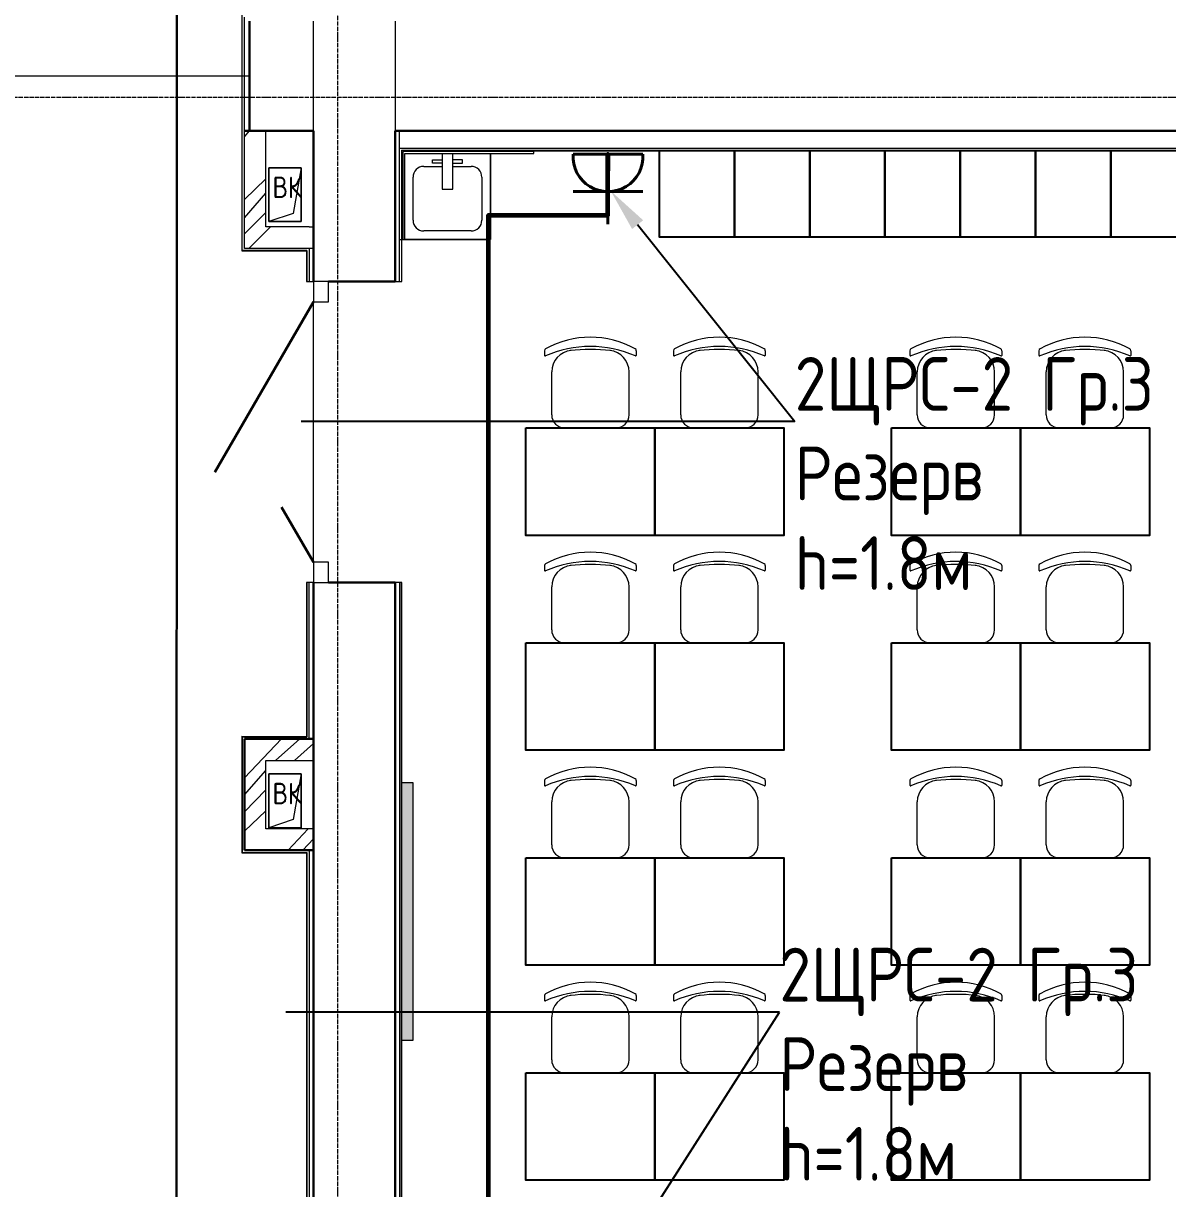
# Model space of a CAD drawing. Header units: millimetres. Extents: x -32 to 417638015, y -35 to 175284279.
# Drawn here: x 416933212 to 416938535, y 175246867 to 175252289 of the extents above; entities that cross this region are included whole.
import ezdxf
from ezdxf import colors
from ezdxf.entities.mleader import LeaderData, LeaderLine
from ezdxf.math import Vec2, Vec3

# ---------------------------------------------------------------- set-up
doc = ezdxf.new("R2010")
doc.units = ezdxf.units.MM
doc.linetypes.add('ADSK_Линия сетки', pattern=[25, 20, -2.5, 0, -2.5])
for name, color, linetype, lineweight in [('_ЭМ_гофра', 5, 'Continuous', 60), ('_ЭМ_ТХобщее_слой', 7, 'Continuous', 30), ('Аннотация', 7, 'Continuous', 18), ('Двери', 7, 'Continuous', 9), ('Обобщенные модели', 7, 'Continuous', 18), ('Оси', 253, 'Continuous', 9), ('Перекрытие', 7, 'Continuous', 18), ('Сантехника', 7, 'Continuous', 18), ('Стены несущие', 7, 'Continuous', 30), ('Стены отделка', 7, 'Continuous', 30), ('Стены штриховка', 7, 'Continuous', 9), ('ТХ', 5, 'Continuous', 0), ('ШТРИХОВКА', 252, 'Continuous', 15), ('ЭМ', 5, 'Continuous', 40), ('ЭМ_Лоток 1_2', 162, 'Continuous', 30)]:
    doc.layers.add(name, color=color, linetype=linetype, lineweight=lineweight)
doc.layers.add('_ЭМ_Надписи', color=7, linetype='Continuous')
doc.layers.add('ЭОМ_Лотки рабочие', color=5, linetype='Continuous')
doc.styles.add('GOST Common_5', font='GOST_Common.ttf', dxfattribs={"width": 0.9, "height": 200})
doc.styles.add('ЭОМ', font='isocpeur.ttf', dxfattribs={"width": 0.85, "height": 250})
doc.linetypes.add('Cable in the tray', pattern='A,5,[130,ltypeshp.shx,S=1,R=0,X=0,Y=0],1.5,[130,ltypeshp.shx,S=1.5,R=90,X=0,Y=-1],1,[130,ltypeshp.shx,S=1,R=0,X=0.5,Y=0],5', length=12.5)
pattern_1 = [(45, (686.3573730537319, 338.699590410115), (-269.4076836320746, 269.4076836320746), []), (45, (776.1599730537273, 338.699590410115), (-269.4076836320746, 269.4076836320746), []), (45, (865.9625730537227, 338.699590410115), (-269.4076836320746, 269.4076836320746), []), (45, (955.7653730537277, 338.699590410115), (-269.4076836320746, 269.4076836320746), [])]

# ---------------------------------------------------------------- blocks, each defined once
blk = doc.blocks.new('Стул ученич штабелир №5-7')
at = {"color": 0, "linetype": 'ByBlock', "lineweight": -2}
for p, q in [((-120.064222017827, -6.874120663269423e-05), (120.064222017827, 6.874120663269423e-05)), ((-120.0642220180016, -6.874130849610083e-05), (120.0642220177106, 6.874110476928763e-05)), ((-179.935777982173, -59.99993125879337), (-179.935777982173, -260.3112319844695)), ((-179.9357779823476, -59.99993125888795), (-179.9357779823476, -260.3112319845714)), ((180.064222017827, -59.99993125879337), (180.064222017827, -260.3112319844695)), ((180.0642220177106, -59.99993125888795), (180.0642220177106, -260.3112319845714)), ((-213.4357779821148, -359.0004116515302), (-213.4357779821148, -337.3406056039639)), ((-213.4357779822894, -359.0004116516247), (-213.4357779822894, -337.3406056040585)), ((213.564222017827, -359.0004116515302), (213.564222017827, -337.3406056039639)), ((213.5642220176524, -359.0004116516247), (213.5642220176524, -337.3406056040585))]:
    blk.add_line(p, q, dxfattribs=at)
for centre, radius, start, end in [((-119.9357779822312, -59.99993125879337), 60.00000000000227, 90, 180), ((-119.9357779823476, -59.99993125885157), 59.99999999995964, 90, 180), ((120.0642220178852, -59.99993125879337), 60.00000000000227, 0, 90), ((120.0642220177106, -59.99993125885157), 59.99999999995964, 0, 90), ((-79.93577798217302, -260.3112319844549), 100.0000000000176, 180, 264.2584419996841), ((-79.93577798234764, -260.3112319845568), 100.0000000000176, 180, 264.2584419996841), ((80.06422201782698, -260.3112319844549), 100.0000000000176, 275.7415580003159, 0), ((80.06422201765236, -260.3112319845568), 100.0000000000176, 275.7415580003159, 0), ((-210.435777982173, -337.3406056039494), 2.999999999983853, 63.89783268162118, 180), ((-210.4357779823476, -337.340605604044), 2.999999999983853, 63.89783268162118, 180), ((-203.435777982173, -359.0004116515447), 9.999999999989248, 180, 238.068250632605), ((-203.4357779823476, -359.0004116516466), 9.999999999989248, 180, 238.068250632605), ((0.06422201782697812, 142.3201924452005), 520.8201237039044, 246.3195110063149, 293.6804889936851), ((0.06422201765235513, 142.3201924450987), 520.8201237039044, 246.3195110063149, 293.6804889936851), ((0.06422201782697812, 9.04909030158342), 430.5490215606072, 240.9916647866204, 299.0083352133797), ((0.06422201765235513, 9.049090301488832), 430.5490215606072, 240.9916647866204, 299.0083352133797), ((0.06422201782697812, 435.5341415462426), 800.3966485555333, 263.2469772545854, 276.7530227454146), ((0.06422201765235513, 435.5341415461407), 800.3966485555333, 263.2469772545854, 276.7530227454146), ((203.564222017827, -359.0004116515447), 9.999999999989248, 301.931749367395, 0), ((203.5642220176524, -359.0004116516466), 9.999999999989248, 301.931749367395, 0), ((210.564222017827, -337.3406056039494), 2.999999999983853, 0, 116.1021673183788), ((210.5642220176524, -337.340605604044), 2.999999999983853, 0, 116.1021673183788)]:
    blk.add_arc(centre, radius, start, end, dxfattribs=at)
blk = doc.blocks.new('Тх 2 этаж')
at = {"lineweight": 0, "true_color": 0x939598}
h = blk.add_hatch(color=252, dxfattribs=at)
h.dxf.hatch_style = 1
h.paths.add_polyline_path([(55522.78175541066, 15070.52363820956), (55572.78175541066, 15070.52363820956), (55572.78175541066, 13870.52363820956), (55522.78175541066, 13870.52363820956)])
at = {"color": 252, "true_color": 0x939598}
for points in [[(57069.23348173924, 18009.67409123824), (56719.23348173924, 18009.67409123824), (56719.23348173924, 17609.67409123824), (57069.23348173924, 17609.67409123824), (57069.23348173924, 18009.67409123824)], [(57419.23348173924, 18009.67409123824), (57069.23348173924, 18009.67409123824), (57069.23348173924, 17609.67409123824), (57419.23348173924, 17609.67409123824), (57419.23348173924, 18009.67409123824)], [(57769.23348173924, 18009.67409123824), (57419.23348173924, 18009.67409123824), (57419.23348173924, 17609.67409123824), (57769.23348173924, 17609.67409123824), (57769.23348173924, 18009.67409123824)], [(58119.23348173924, 18009.67409123824), (57769.23348173924, 18009.67409123824), (57769.23348173924, 17609.67409123824), (58119.23348173924, 17609.67409123824), (58119.23348173924, 18009.67409123824)], [(58469.23348173924, 18009.67409123824), (58119.23348173924, 18009.67409123824), (58119.23348173924, 17609.67409123824), (58469.23348173924, 17609.67409123824), (58469.23348173924, 18009.67409123824)], [(58819.23348173924, 18009.67409123824), (58469.23348173924, 18009.67409123824), (58469.23348173924, 17609.67409123824), (58819.23348173924, 17609.67409123824), (58819.23348173924, 18009.67409123824)], [(59169.23348173924, 18009.67409123824), (58819.23348173924, 18009.67409123824), (58819.23348173924, 17609.67409123824), (59169.23348173924, 17609.67409123824), (59169.23348173924, 18009.67409123824)]]:
    blk.add_lwpolyline(points, dxfattribs=at)
for points in [[(56099.23348173877, 16720.52363820962), (56699.23348173877, 16720.52363820962), (56699.23348173877, 16220.5236382095), (56099.23348173877, 16220.5236382095)], [(56699.23348173924, 16720.52363820962), (57299.23348173924, 16720.52363820962), (57299.23348173924, 16220.5236382095), (56699.23348173924, 16220.5236382095)], [(57799.23348173924, 16720.52363820962), (58399.23348173924, 16720.52363820962), (58399.23348173924, 16220.5236382095), (57799.23348173924, 16220.5236382095)], [(58399.23348173971, 16720.52363820962), (58999.23348173971, 16720.52363820962), (58999.23348173971, 16220.5236382095), (58399.23348173971, 16220.5236382095)], [(56099.23348173877, 15720.52363820962), (56699.23348173877, 15720.52363820962), (56699.23348173877, 15220.5236382095), (56099.23348173877, 15220.5236382095)], [(56699.23348173924, 15720.52363820962), (57299.23348173924, 15720.52363820962), (57299.23348173924, 15220.5236382095), (56699.23348173924, 15220.5236382095)], [(57799.23348173924, 15720.52363820962), (58399.23348173924, 15720.52363820962), (58399.23348173924, 15220.5236382095), (57799.23348173924, 15220.5236382095)], [(58399.23348173971, 15720.52363820962), (58999.23348173971, 15720.52363820962), (58999.23348173971, 15220.5236382095), (58399.23348173971, 15220.5236382095)], [(56099.23348173877, 14720.52363820962), (56699.23348173877, 14720.52363820962), (56699.23348173877, 14220.5236382095), (56099.23348173877, 14220.5236382095)], [(56699.23348173924, 14720.52363820962), (57299.23348173924, 14720.52363820962), (57299.23348173924, 14220.5236382095), (56699.23348173924, 14220.5236382095)], [(57799.23348173924, 14720.52363820962), (58399.23348173924, 14720.52363820962), (58399.23348173924, 14220.5236382095), (57799.23348173924, 14220.5236382095)], [(58399.23348173971, 14720.52363820962), (58999.23348173971, 14720.52363820962), (58999.23348173971, 14220.5236382095), (58399.23348173971, 14220.5236382095)], [(56099.23348173877, 13720.52363820915), (56699.23348173877, 13720.52363820915), (56699.23348173877, 13220.52363820904), (56099.23348173877, 13220.52363820904)], [(56699.23348173924, 13720.52363820915), (57299.23348173924, 13720.52363820915), (57299.23348173924, 13220.52363820904), (56699.23348173924, 13220.52363820904)], [(57799.23348173924, 13720.52363820915), (58399.23348173924, 13720.52363820915), (58399.23348173924, 13220.52363820904), (57799.23348173924, 13220.52363820904)], [(58399.23348173971, 13720.52363820915), (58999.23348173971, 13720.52363820915), (58999.23348173971, 13220.52363820904), (58399.23348173971, 13220.52363820904)]]:
    blk.add_lwpolyline(points, close=True, dxfattribs=at)
at = {"color": 252, "lineweight": 0, "true_color": 0x939598}
blk.add_lwpolyline([(55522.78175541066, 15070.52363820956), (55572.78175541066, 15070.52363820956), (55572.78175541066, 13870.52363820956), (55522.78175541066, 13870.52363820956), (55522.78175541066, 15070.52363820956)], dxfattribs=at)
at = {"layer": 'ТХ', "color": 252, "lineweight": 0, "true_color": 0x939598, "rotation": 180}
for p in [(56399.23348173831, 16720.52363820962), (56999.23348173924, 16720.52363820962), (58099.23348173924, 16720.52363820962), (58699.23348173971, 16720.52363820962), (56399.23348173831, 15720.52363820962), (56999.23348173924, 15720.52363820962), (58099.23348173924, 15720.52363820962), (58699.23348173971, 15720.52363820962), (56399.23348173831, 14720.52363820915), (56999.23348173924, 14720.52363820915), (58099.23348173924, 14720.52363820915), (58699.23348173971, 14720.52363820915), (56399.23348173831, 13720.52363820915), (56999.23348173924, 13720.52363820915), (58099.23348173924, 13720.52363820915), (58699.23348173971, 13720.52363820915)]:
    blk.add_blockref('Стул ученич штабелир №5-7', p, dxfattribs=at)
blk = doc.blocks.new('План 2 этажа')
h = blk.add_hatch()
h.set_pattern_fill('ANSI34', color=8, scale=20)
h.set_pattern_definition(pattern_1)
h.paths.add_polyline_path([(49200.42138509359, 20426.85004343918), (49100.42138509359, 20426.85004343918), (49100.42138509359, 19880.85004343912), (49421.35737305385, 19880.85004343912), (49421.35737305379, 19980.8500434391), (49401.35737305385, 19980.8500434391), (49200.42138509359, 19980.8500434391)])
h = blk.add_hatch()
h.set_pattern_fill('ANSI34', color=8, scale=20)
h.set_pattern_definition(pattern_1)
h.paths.add_polyline_path([(49421.35737305385, 17598.85004343919), (49100.42138509365, 17598.85004343919), (49100.42138509365, 17080.85004343907), (49421.35737305385, 17080.85004343907), (49421.35737305385, 17180.85004343911), (49200.1128062784, 17180.85004343911), (49200.42138509365, 17180.9529030442), (49200.42138509365, 17498.85004343915), (49421.35737305385, 17498.85004343915)])
at = {"layer": 'Двери', "color": 8}
for p, q in [((49491.35737305385, 19726.51433944964), (49421.35737305385, 19726.51433944964)), ((49421.35737305385, 19726.51433944964), (49421.35737305385, 19631.51433944964)), ((49491.35737305385, 19631.51433944964), (49491.35737305385, 19726.51433944964)), ((49421.35737305385, 19631.51433944964), (49491.35737305385, 19631.51433944964)), ((49491.35737305385, 18421.51433944964), (49421.35737305386, 18421.51433944964)), ((49421.35737305386, 18421.51433944964), (49421.35737305386, 18326.51433944964)), ((49491.35737305385, 18326.51433944964), (49491.35737305385, 18421.51433944964)), ((49421.35737305386, 18326.51433944964), (49491.35737305385, 18326.51433944964))]:
    blk.add_line(p, q, dxfattribs=at)
at = {"layer": 'Двери', "color": 8, "lineweight": 30}
for p, q in [((49421.35737305385, 19631.51433944964), (48963.85737305385, 18839.10109498688)), ((49421.35737305386, 18421.51433944964), (49273.85737305385, 18676.99183356605))]:
    blk.add_line(p, q, dxfattribs=at)
at = {"layer": 'Обобщенные модели', "color": 8}
for p, q in [((49214.42581019801, 20005.62104474565), (49214.42581019801, 20255.62104474565)), ((49214.42581019801, 20255.62104474565), (49364.42581019801, 20255.62104474565)), ((49364.42581019801, 20255.62104474565), (49214.42581019801, 20255.62104474565)), ((49214.42581019801, 20255.62104474565), (49214.42581019801, 20005.62104474565)), ((49364.42581019801, 20255.62104474565), (49326.92581019802, 20043.12104474565)), ((49364.42581019801, 20255.62104474565), (49364.42581019801, 20005.62104474565)), ((49364.42581019801, 20005.62104474565), (49364.42581019801, 20255.62104474565)), ((49326.92581019802, 20043.12104474565), (49214.42581019801, 20005.62104474565)), ((49364.42581019801, 20005.62104474565), (49214.42581019801, 20005.62104474565)), ((49214.42581019801, 20005.62104474565), (49364.42581019801, 20005.62104474565)), ((49214.42581019801, 17185.62104474564), (49214.42581019801, 17435.62104474565)), ((49214.42581019801, 17435.62104474565), (49364.42581019801, 17435.62104474565)), ((49364.42581019801, 17435.62104474565), (49214.42581019801, 17435.62104474565)), ((49214.42581019801, 17435.62104474565), (49214.42581019801, 17185.62104474564)), ((49364.42581019801, 17435.62104474565), (49326.92581019802, 17223.12104474565)), ((49364.42581019801, 17435.62104474565), (49364.42581019801, 17185.62104474564)), ((49364.42581019801, 17185.62104474564), (49364.42581019801, 17435.62104474565)), ((49326.92581019802, 17223.12104474565), (49214.42581019801, 17185.62104474564)), ((49364.42581019801, 17185.62104474564), (49214.42581019801, 17185.62104474564)), ((49214.42581019801, 17185.62104474564), (49364.42581019801, 17185.62104474564))]:
    blk.add_line(p, q, dxfattribs=at)
for centre, radius, start, end in [((49289.42581019801, 20130.62104474565), 2.500000000000002, 0, 180), ((49289.42581019801, 20130.62104474565), 2.499999999999998, 119.9999999999582, 180), ((49289.42581019801, 20130.62104474565), 2.500000000000002, 180, 0), ((49289.42581019801, 20130.62104474565), 2.499999999999999, 240.0000000000418, 345.0000000000325), ((49289.42581019801, 20130.62104474565), 2.500000000000002, 14.99999999996748, 90), ((49289.42581019801, 17310.62104474565), 2.500000000000002, 0, 180), ((49289.42581019801, 17310.62104474565), 2.499999999999998, 119.9999999999582, 180), ((49289.42581019801, 17310.62104474565), 2.500000000000002, 180, 0), ((49289.42581019801, 17310.62104474565), 2.499999999999999, 240.0000000000418, 345.0000000000325), ((49289.42581019801, 17310.62104474565), 2.500000000000002, 14.99999999996748, 90)]:
    blk.add_arc(centre, radius, start, end, dxfattribs=at)
at = {"layer": 'Оси', "color": 8, "linetype": 'ADSK_Линия сетки'}
for p, q in [((49535.92272609222, 9973.128395515116), (49535.92272609228, 43330.54485976356)), ((-9428.37116507889, 20583.69959040972), (56691.21025106532, 20583.69959040951))]:
    blk.add_line(p, q, dxfattribs=at)
at = {"layer": 'Перекрытие', "color": 8}
for p, q in [((49123.85737305379, 20681.85004343915), (47123.85737305379, 20681.85004343916)), ((49421.35737305385, 18421.51433944964), (49421.35737305385, 19631.51433944964))]:
    blk.add_line(p, q, dxfattribs=at)
at = {"layer": 'Сантехника', "color": 8}
for p, q in [((49975.14251404069, 20291.85006600256), (50020.14246143334, 20291.85006600256)), ((49975.14251404069, 20276.85004907961), (49975.14251404069, 20291.85006600256)), ((50020.14246143334, 20276.85004907961), (49975.14251404069, 20276.85004907961)), ((50020.14246143334, 20321.85004343912), (50020.14246143334, 20156.83712796406)), ((50070.14256664811, 20156.83712796406), (50070.14256664811, 20321.85004343912)), ((50115.14256664811, 20291.85003275225), (50070.14256664811, 20291.85003275225)), ((50070.14256664811, 20276.85003779978), (50115.14256664811, 20276.85003779978)), ((50115.14256664811, 20276.85003779978), (50115.14256664811, 20291.85003275225)), ((50245.14251404069, 19921.85004343912), (50245.14251404069, 20321.85004343912)), ((50245.14251404069, 20321.85004343912), (50245.14251404069, 19921.85004343912)), ((49935.1425140407, 20261.85078210848), (50020.14246143334, 20261.85078210848)), ((50070.14256664811, 20261.85078210848), (50155.14177603379, 20261.85078210848)), ((49885.14251404069, 20011.84930476562), (49885.14251404069, 20211.85078210847)), ((50205.14177603379, 20211.85078210848), (50205.14177603379, 20011.84930476562)), ((50020.14246143334, 20156.83712796406), (50070.14256664811, 20156.83712796406)), ((50155.14177603379, 19961.84930476562), (49935.14251404069, 19961.84930476562)), ((49846.35737305388, 19921.85004343912), (50245.14251404069, 19921.85004343912)), ((50245.14251404069, 19921.85004343912), (49846.35737305388, 19921.85004343912))]:
    blk.add_line(p, q, dxfattribs=at)
for centre, radius, start, end in [((49935.1425140407, 20211.85078210847), 50.00000000000545, 90, 180), ((50155.14177603379, 20211.85078210848), 50.00000000000004, 0, 90), ((49935.14251404069, 20011.84930476562), 49.99999999999496, 180, 270), ((50155.14177603379, 20011.84930476562), 49.99999999999994, 270, 0)]:
    blk.add_arc(centre, radius, start, end, dxfattribs=at)
at = {"layer": 'Стены несущие', "color": 8}
for p, q in [((49123.85737305379, 20936.85004343916), (49123.85737305379, 20426.85004343918)), ((49100.42138509359, 20426.85004343918), (49421.35737305385, 20426.85004343918)), ((49421.35737305379, 20426.85004343911), (49421.35737305385, 19726.51433944964)), ((49801.35737305379, 20426.85004343911), (55689.35206725146, 20426.85004343911)), ((49801.35737305379, 19726.51433944964), (49801.35737305379, 20426.85004343911)), ((49491.35737305385, 19726.51433944964), (49801.35737305379, 19726.51433944964)), ((49421.35737305385, 18326.51433944961), (49421.35737305385, 13080.62104474558)), ((49801.35737305379, 18326.51433944961), (49491.35737305385, 18326.51433944961)), ((49801.35737305379, 12570.62104474559), (49801.35737305379, 18326.51433944961)), ((49100.42138509365, 17598.85004343919), (49100.42138509365, 17080.85004343907)), ((49100.42138509365, 17598.85004343919), (49421.35737305385, 17598.85004343919)), ((49100.42138509365, 17080.85004343907), (49421.35737305385, 17080.85004343907))]:
    blk.add_line(p, q, dxfattribs=at)
at = {"layer": 'Стены отделка', "color": 8, "lineweight": 9}
for p, q in [((49200.42138509359, 19980.8500434391), (49200.42138509359, 20406.85004343911)), ((49821.35737305385, 19921.85004343913), (49821.35737305385, 20426.85004343911)), ((49821.35737305385, 20346.85004343912), (55661.35737305379, 20346.85004343912)), ((50446.35737305385, 20334.85004343912), (55638.09450178652, 20334.85004343912)), ((50446.35737305385, 20321.85004343911), (50446.35737305385, 20334.85004343912)), ((49846.35737305385, 19921.85004343913), (49846.35737305385, 20321.85004343911)), ((49846.35737305385, 20321.85004343911), (50446.35737305385, 20321.85004343911)), ((49401.35737305385, 19980.8500434391), (49200.42138509359, 19980.8500434391)), ((49821.35737305385, 19921.85004343913), (49846.35737305385, 19921.85004343913)), ((49833.35737305385, 19726.51433944964), (49833.35737305385, 19921.85004343913)), ((49389.35737305385, 19868.85004343912), (49389.35737305385, 19726.51433944964)), ((49389.35737305385, 19726.51433944964), (49421.35737305385, 19726.51433944964)), ((49801.35737305379, 19726.51433944964), (49833.35737305385, 19726.51433944964)), ((49421.35737305385, 18326.51433944961), (49389.35737305385, 18326.51433944961)), ((49389.35737305385, 18326.51433944961), (49389.35737305385, 17610.70117592179)), ((49401.35737305385, 17598.85004343919), (49401.35737305385, 18326.51433944961)), ((49833.35737305379, 18326.51433944961), (49801.35737305379, 18326.51433944961)), ((49821.35737305379, 18326.51433944961), (49821.35737305379, 17383.69959040993)), ((49833.35737305379, 12095.69959040998), (49833.35737305379, 18326.51433944961)), ((49088.42138509365, 17610.85103942176), (49088.42138509365, 17070.85004343911)), ((49088.42138509365, 17610.85103942176), (49389.35737305385, 17610.70117592179)), ((49200.42138509365, 17180.85004343911), (49200.42138509365, 17498.85004343915)), ((49200.42138509359, 17498.85004343915), (49421.35737305385, 17498.85004343915)), ((49421.35737305385, 17180.85004343911), (49200.42138509359, 17180.85004343911)), ((49090.42138509359, 17068.85004343907), (49389.35737305385, 17068.99891095647)), ((49389.35737305385, 17068.99891095647), (49389.35737305385, 13100.62104474557))]:
    blk.add_line(p, q, dxfattribs=at)
for points in [[(49088.42138509359, 20968.85004344012), (49088.42138509359, 19882.85004343909), (49088.42138509359, 19868.85004343912), (49389.35737305385, 19868.85004343912)], [(49421.35737305385, 19880.85004343912), (49100.42138509359, 19880.85004343912), (49100.42138509359, 20956.85004344015)]]:
    blk.add_lwpolyline(points, dxfattribs=at)
at = {"layer": 'Стены штриховка', "color": 8}
for p, q in [((49421.35737305385, 20426.85004343918), (49421.35737305385, 20936.85004343916)), ((49801.35737305379, 20936.85004343909), (49801.35737305379, 20426.85004343911)), ((49200.42138509359, 20406.85004343911), (49200.42138509359, 20426.85004343911)), ((49831.35737305385, 20336.85004343916), (55640.07839034952, 20336.85004343909)), ((49831.35737305379, 20336.85004343916), (49831.35737305379, 19726.51433944964)), ((49837.35737305385, 20330.85004343913), (49837.35737305385, 19921.85004343906)), ((50446.35737305385, 20330.85004343913), (49837.35737305385, 20330.85004343913)), ((50446.35737305385, 20336.85004343909), (50446.35737305385, 20334.85004343912)), ((49401.35737305385, 19980.8500434391), (49421.35737305379, 19980.8500434391)), ((49821.35737305385, 19726.51433944964), (49821.35737305385, 19921.85004343913)), ((49391.35737305385, 19870.85004343909), (49391.35737305385, 19726.51433944971)), ((49401.35737305385, 19880.85004343912), (49401.35737305385, 19726.51433944964)), ((49391.35737305385, 18326.51433944961), (49391.35737305385, 17608.85004343915)), ((49831.35737305379, 12093.69959040994), (49831.35737305385, 18326.51433944961)), ((49090.42138509365, 17608.85004343915), (49090.42138509359, 17068.85004343907)), ((49090.42138509359, 17608.85004343915), (49391.35737305385, 17608.85004343915)), ((49821.35737305379, 17383.69959040993), (49821.35737305379, 12722.69959041)), ((49100.4213850958, 17080.85004343914), (49100.4213850958, 17082.8500434391)), ((49102.42138509575, 17080.85004343914), (49100.4213850958, 17080.85004343914)), ((49401.35737305379, 17080.85004343907), (49401.35737305385, 13100.62104474557)), ((49088.42138509365, 17070.85004343911), (49088.42138509365, 17068.85004343907)), ((49088.42138509365, 17068.85004343907), (49090.42138509359, 17068.85004343907)), ((49090.42138509359, 17070.85004343911), (49391.35737305385, 17070.85004343911)), ((49391.35737305385, 17070.85004343911), (49391.35737305379, 13100.62104474557))]:
    blk.add_line(p, q, dxfattribs=at)
blk.add_lwpolyline([(49391.35737305379, 19870.85004343909), (49090.42138509365, 19870.85004343909), (49090.42138509365, 20966.85004344015)], dxfattribs=at)
at = {"layer": 'ЭОМ_Лотки рабочие'}
blk.add_blockref('Тх 2 этаж', (-5689.424382357276, 2325.175952200887), dxfattribs=at)
at = {"layer": 'Аннотация', "color": 8, "char_height": 100, "width": 156.348, "attachment_point": 1, "line_spacing_factor": 1.022765581104984, "style": 'GOST Common_5'}
for insert in [(49231.25911012792, 20214.70565738268), (49231.25911012787, 17394.70565738268)]:
    blk.add_mtext('\\pxt3.6,7.2,10.8,14.4,18,21.6,25.2,28.8,32.4,36,39.6,43.2,46.8,50.4,54,57.6,61.2,64.8,68.4,72,75.6,79.2,82.8,86.4,90,93.6,97.2,100.8,104.4,108,111.6,115.2;{ВК}', dxfattribs=dict(at, insert=insert))
blk = doc.blocks.new('_ЭМ_ТХ2_2ЭТАЖнов')
at = {"layer": 'ТХ', "color": 252, "lineweight": 0, "true_color": 0x939598, "rotation": 180}
for p in [(56523.88637328928, 18712.00000000081), (57123.88637329021, 18712.00000000081), (58223.88637329021, 18712.00000000081), (58823.88637329068, 18712.00000000081), (56523.88637328928, 17712.00000000081), (57123.88637329021, 17712.00000000081), (58223.88637329021, 17712.00000000081), (58823.88637329068, 17712.00000000081), (56523.88637328928, 16712.00000000034), (57123.88637329021, 16712.00000000034), (58223.88637329021, 16712.00000000034), (58823.88637329068, 16712.00000000034), (56523.88637328928, 15712.00000000034), (57123.88637329021, 15712.00000000034), (58223.88637329021, 15712.00000000034), (58823.88637329068, 15712.00000000034)]:
    blk.add_blockref('Стул ученич штабелир №5-7', p, dxfattribs=at)
blk = doc.blocks.new('1м розетка IP20')
at = {"layer": 'ЭМ', "color": 5}
for p, q in [((-10.46755168188247, 162.7321568910265), (-10.46755168192612, -162.7321568912412)), ((163.0684657593665, 162.7321568816078), (163.0684657593374, -162.7321569010965)), ((-10.46755168189702, -1.091393642127514e-10), (315.4856732268672, -3.637978807091713e-11))]:
    blk.add_line(p, q, dxfattribs=at)
blk.add_arc((0, 0), 163.0684657580474, 266.3195877734414, 93.6804122265587, dxfattribs=at)

msp = doc.modelspace()

# ---------------------------------------------------------------- block references
at = {"layer": 'ШТРИХОВКА'}
msp.add_blockref('План 2 этажа', (416885140.0062945, 175231360.8653707), dxfattribs=at)

# ---------------------------------------------------------------- next in the draw order: linework, layer by layer
at = {"layer": '_ЭМ_гофра', "linetype": 'ByBlock'}
msp.add_lwpolyline([(416939926.5747386, 175243953.7034872), (416935375.9757987, 175243953.7034872), (416935375.9757987, 175251395.7841263), (416935931.7181906, 175251395.7841263), (416935931.7181906, 175251679.3400315), (416935931.7181906, 175251601.9654141)], dxfattribs=at)
at = {"layer": 'ЭМ_Лоток 1_2', "linetype": 'Cable in the tray', "ltscale": 50}
msp.add_lwpolyline([(416933923.3663307, 175241535.2944958), (416933930.456663, 175267980.7006009)], dxfattribs=at)

# ---------------------------------------------------------------- next in the draw order: block references
at = {"layer": '_ЭМ_ТХобщее_слой', "lineweight": 50}
msp.add_blockref('_ЭМ_ТХ2_2ЭТАЖнов', (416879325.9290206, 175231694.5649611), dxfattribs=at)
at = {"layer": 'ЭМ', "rotation": 270}
msp.add_blockref('1м розетка IP20', (416935931.7181906, 175251668.8724799), dxfattribs=at)

# ---------------------------------------------------------------- next in the draw order: leaders
at = {"layer": '_ЭМ_Надписи', "color": 7, "ltscale": 5}
ml = msp.add_multileader_mtext('Standard', dxfattribs=at)
ml.set_content('{\\fGOST Common|b0|i0|c204|p34;\\W0.9;\\C256;2ЩРС-2\\fISOCPEUR|b0|i0|c204|p34;\\W0.85; Гр.3 Резерв\\P\\fGOST Common|b0|i0|c0|p34;\\W0.9;h=\\fGOST Common|b0|i0|c204|p34;1\\fGOST Common|b0|i0|c0|p34;.\\fGOST Common|b0|i0|c204|p34;8м}', color=1, style='ЭОМ')
ml.set_leader_properties()
ml.build(insert=Vec2(0, 0))
ml.multileader.update_dxf_attribs({"text_left_attachment_type": 6, "text_right_attachment_type": 6, "dogleg_length": 0, "arrow_head_size": 200})
ctx = ml.context
ctx.base_point, ctx.char_height, ctx.arrow_head_size, ctx.landing_gap_size, ctx.plane_origin = Vec3(416936800.3168783, 175250435.9570632), 250, 200, 0, Vec3(416912431.2261341, 175264144.9490027)
ctx.left_attachment, ctx.right_attachment = 6, 6
notes = []
notes.append((ctx, [(0, (1, 1, 0), (416936800.3168783, 175250435.9570632), (1, 0), 0, [(0, [(416935944.8686414, 175251508.2154141)], 0, [])])]))
ctx.mtext.insert, ctx.mtext.width, ctx.mtext.defined_height, ctx.mtext.flow_direction = Vec3(416936800.3168783, 175250735.9570632), 2273.287500041229, 545.6159617257083, 5
ml = msp.add_multileader_mtext('Standard', dxfattribs=at)
ml.set_content('{\\fGOST Common|b0|i0|c204|p34;\\W0.9;\\C256;2ЩРС-2\\fISOCPEUR|b0|i0|c204|p34;\\W0.85; Гр.3 Резерв\\P\\fGOST Common|b0|i0|c0|p34;\\W0.9;h=\\fGOST Common|b0|i0|c204|p34;1\\fGOST Common|b0|i0|c0|p34;.\\fGOST Common|b0|i0|c204|p34;8м}', color=1, style='ЭОМ')
ml.set_leader_properties()
ml.build(insert=Vec2(0, 0))
ml.multileader.update_dxf_attribs({"text_left_attachment_type": 6, "text_right_attachment_type": 6, "dogleg_length": 0, "arrow_head_size": 200})
ctx = ml.context
ctx.base_point, ctx.char_height, ctx.arrow_head_size, ctx.landing_gap_size, ctx.plane_origin = Vec3(416936728.9020905, 175247688.0699169, -64.26463315267222), 250, 200, 0, Vec3(416912359.8113463, 175261397.0618564, -64.26463315267222)
ctx.left_attachment, ctx.right_attachment = 6, 6
notes.append((ctx, [(0, (1, 1, 0), (416936728.9020905, 175247688.0699169, -64.26463315267222), (1, 0), 0, [(0, [(416935102.2438896, 175245139.6873919, -64.26463315267222)], 0, [])])]))
ctx.mtext.insert, ctx.mtext.width, ctx.mtext.defined_height, ctx.mtext.flow_direction = Vec3(416936728.9020905, 175247988.0699169, -64.26463315267222), 2273.287500041229, 545.6159617257083, 5
for ctx, leaders in notes:
    for number, flags, end, landing, length, lines in leaders:
        leader = LeaderData()
        leader.index, (leader.has_last_leader_line, leader.has_dogleg_vector, leader.attachment_direction) = number, flags
        leader.last_leader_point, leader.dogleg_vector, leader.dogleg_length = Vec3(end), Vec3(landing), length
        for number, points, colour, breaks in lines:
            line = LeaderLine()
            line.index, line.vertices, line.color, line.breaks = number, Vec3.list(points), colors.encode_raw_color(colour), breaks
            leader.lines.append(line)
        ctx.leaders.append(leader)

doc.saveas('drawing.dxf')
